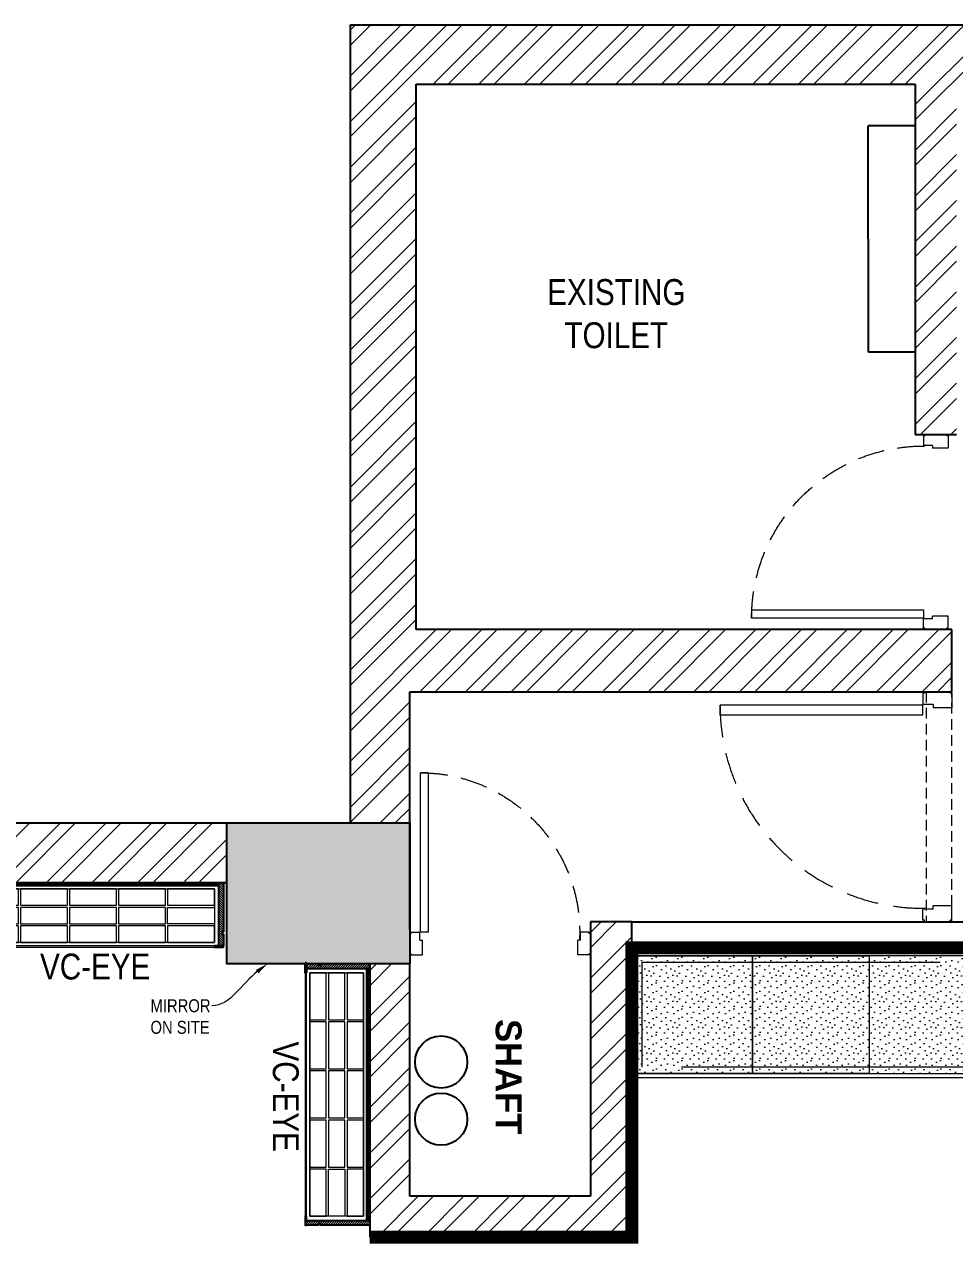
# Model space of a CAD drawing. Header units: feet. Extents: x 9612924 to 9629632, y -7132871 to -7123531.
# Drawn here: x 9622600 to 9626194, y -7128316 to -7123531 of the extents above; entities that cross this region are included whole.
import ezdxf
from ezdxf import colors
from ezdxf.entities.mleader import LeaderData, LeaderLine
from ezdxf.math import Vec2, Vec3

# ---------------------------------------------------------------- set-up
doc = ezdxf.new("R2010")
doc.units = ezdxf.units.FT
doc.header["$LTSCALE"] = 33
doc.header["$MEASUREMENT"] = 0
for name, pattern in [('a_p6_plan_L18$0$HIDDEN', [0.375, 0.25, -0.125]), ('ACAD_ISO03W100', [30, 12, -18]), ('HIDDEN2', [4.7625, 3.175, -1.5875])]:
    doc.linetypes.add(name, pattern=pattern)
doc.layers.add('A-WALL', color=1, linetype='Continuous')
doc.layers.add('column', color=10, linetype='Continuous')
for name, color, linetype, lineweight in [('A-WALL HATCH', 251, 'Continuous', 0), ('column hatch', 5, 'Continuous', 0), ('Door', 2, 'Continuous', 13), ('LENS-CURTAIN', 5, 'a_p6_plan_L18$0$HIDDEN', 9), ('LENS-DOOR', 34, 'Continuous', 20), ('LENS-HATCH', 251, 'Continuous', 5), ('LENS-PARTITION', 21, 'Continuous', 25), ('LENS-TEXT', 31, 'Continuous', 5), ('LENS_DIMENSION', 193, 'Continuous', 0), ('LENS_TEXT', 31, 'Continuous', 5), ('LK-FF&E FLOOR', 1, 'Continuous', 9), ('LK-FF&E WALL', 1, 'Continuous', 9), ('LN-ELEVATION-1', 81, 'Continuous', 25), ('LN-ELEVATION-2', 103, 'Continuous', 20), ('LN-ELEVATION-3', 125, 'Continuous', 18), ('LN-ELEVATION-5', 167, 'Continuous', 5), ('LN-HATCH', 251, 'Continuous', 0), ('PLANO-TXT', 252, 'Continuous', 5)]:
    doc.layers.add(name, color=color, linetype=linetype, lineweight=lineweight)
doc.layers.add('LK-MIRROR', color=133, linetype='Continuous', lineweight=13, true_color=0x44c9e4)
doc.styles.add('LK TXT', font='Gill Sans MT Condensed Regular.ttf', dxfattribs={"height": 100})
doc.styles.get("Standard").update_dxf_attribs({"font": 'Gill Sans MT Condensed Regular.ttf'})
pattern_1 = [(45, (7858558.917, 3503823.203), (-4.4901280605, 4.4901280605), [])]

# ---------------------------------------------------------------- blocks, each defined once
blk = doc.blocks.new('*U46')
at = {"layer": 'LENS-DOOR'}
for p, q in [((548121.3, 1779239), (548121.3, 1778574)), ((548121.3, 1779239), (548152.8, 1779239)), ((548152.8, 1778574), (548152.8, 1779239)), ((547443.3, 1778568.8), (547448.5, 1778568.8)), ((547443.3, 1778483.9), (547443.3, 1778568.8)), ((547448.5, 1778574), (547485.2, 1778574)), ((547448.5, 1778568.8), (547448.5, 1778574)), ((547485.2, 1778540), (547485.2, 1778574)), ((547485.2, 1778540), (547495.6, 1778540)), ((547495.6, 1778478.7), (547495.6, 1778540)), ((548121.3, 1778574), (548152.8, 1778574)), ((548144.9, 1778478.7), (548144.9, 1778540)), ((548155.4, 1778540), (548144.9, 1778540)), ((548192, 1778574), (548155.4, 1778574)), ((548155.4, 1778540), (548155.4, 1778574)), ((548192, 1778568.8), (548192, 1778574)), ((548197.3, 1778568.8), (548192, 1778568.8)), ((548197.3, 1778483.9), (548197.3, 1778568.8)), ((547443.3, 1778483.9), (547448.5, 1778483.9)), ((547448.5, 1778478.7), (547448.5, 1778483.9)), ((547448.5, 1778478.7), (547495.6, 1778478.7)), ((548192, 1778478.7), (548144.9, 1778478.7)), ((548192, 1778478.7), (548192, 1778483.9)), ((548197.3, 1778483.9), (548192, 1778483.9))]:
    blk.add_line(p, q, dxfattribs=at)
at = {"layer": 'LENS-DOOR', "color": 7, "linetype": 'HIDDEN2'}
blk.add_ellipse((548152.8, 1778574), major_axis=(-665, 0), ratio=1, start_param=-1.570791, end_param=0.051209, dxfattribs=at)
blk = doc.blocks.new('*U47')
at = {"layer": 'LENS-DOOR'}
for p, q in [((548127, 1779186.1), (548127, 1778570.5)), ((548127, 1779186.1), (548156.1, 1779186.1)), ((548156.1, 1778570.5), (548156.1, 1779186.1)), ((547499.3, 1778565.7), (547504.1, 1778565.7)), ((547499.3, 1778487.1), (547499.3, 1778565.7)), ((547504.1, 1778570.5), (547538, 1778570.5)), ((547504.1, 1778565.7), (547504.1, 1778570.5)), ((547538, 1778539), (547538, 1778570.5)), ((547538, 1778539), (547547.7, 1778539)), ((547547.7, 1778482.2), (547547.7, 1778539)), ((548127, 1778570.5), (548156.1, 1778570.5)), ((548148.8, 1778482.2), (548148.8, 1778539)), ((548158.5, 1778539), (548148.8, 1778539)), ((548192.4, 1778570.5), (548158.5, 1778570.5)), ((548158.5, 1778539), (548158.5, 1778570.5)), ((548192.4, 1778565.7), (548192.4, 1778570.5)), ((548197.3, 1778565.7), (548192.4, 1778565.7)), ((548197.3, 1778487.1), (548197.3, 1778565.7)), ((547499.3, 1778487.1), (547504.1, 1778487.1)), ((547504.1, 1778482.2), (547504.1, 1778487.1)), ((547504.1, 1778482.2), (547547.7, 1778482.2)), ((548192.4, 1778482.2), (548148.8, 1778482.2)), ((548192.4, 1778482.2), (548192.4, 1778487.1)), ((548197.3, 1778487.1), (548192.4, 1778487.1))]:
    blk.add_line(p, q, dxfattribs=at)
at = {"layer": 'LENS-DOOR', "color": 7, "linetype": 'HIDDEN2'}
blk.add_ellipse((548156.1, 1778570.5), major_axis=(-615.6, 0), ratio=1, start_param=-1.570791, end_param=0.051209, dxfattribs=at)
blk = doc.blocks.new('A$C48d32854')
at = {"layer": 'A-WALL HATCH'}
h = blk.add_hatch(dxfattribs=at)
h.set_pattern_fill('ANSI32', color=256, scale=333)
h.set_pattern_definition([(45, (-4384936.05, 5465014.21), (-88.2999593, 88.2999593), []), (45, (-4384877.19, 5465014.21), (-88.2999593, 88.2999593), [])])
h.paths.add_polyline_path([(-6251, 6026), (-6251, 6256), (-11913, 6256), (-11913, 6026)])
h.paths.add_polyline_path([(-10631.5, 330), (-7167.5, 330), (-7167.5, 240), (-5866.5, 240), (-5866.5, 470), (-7167.5, 470), (-7167.5, 560), (-10631.5, 560), (-12632.5, 560), (-12632.5, 330)])
h.paths.add_polyline_path([(-12876, 5581), (-12864, 5581), (-12727.7, 5581), (-12727.7, 5711), (-12999.7, 5711), (-12999.7, 5581)])
h.paths.add_polyline_path([(-231, 4215), (-230, 3251), (-230, 230), (-4009.5, 230), (-4009.5, 460), (-5406.5, 460), (-5406.5, 230), (-4239.5, 230), (-4239.5, 0), (0, 0), (0, 4215)])
h.paths.add_polyline_path([(-2484, 9152), (-227, 9152), (-227, 4555), (0, 4555), (0, 9340), (-5773, 9340), (-5773, 6256), (-5543, 6256), (-5543, 6763), (-3607, 6763), (-3447, 6763), (-3447, 7003), (-3607, 7003), (-5519, 7003), (-5519, 9110), (-3589, 9110), (-3589, 7757), (-3429, 7757), (-3429, 9107), (-2484, 9107)])
h.paths.add_polyline_path([(-4685, 4656), (-4685, 5874), (-4845, 5874), (-4845, 4814), (-5543, 4814), (-5543, 5712), (-5698, 5712), (-5698, 4656)], flags=17)
at = {"layer": 'column hatch'}
h = blk.add_hatch(color=251, dxfattribs=at)
h.dxf.hatch_style = 1
h.paths.add_polyline_path([(-5698, 5712), (-5543, 5712), (-5543, 6256), (-6251, 6256), (-6251, 5712)])
h.paths.add_polyline_path([(-5406.5, 240), (-5406.5, 460), (-5406.5, 580), (-5866.5, 580), (-5866.5, 470), (-5866.5, 240)])
h.paths.add_polyline_path([(-231, 4215), (0, 4215), (0, 4555), (-227, 4555), (-669, 4555), (-669, 4215)])
h.paths.add_polyline_path([(-12632.5, 330), (-12632.5, 560), (-12632.5, 786), (-12752.5, 786), (-12852.5, 786), (-12999.7, 786), (-12999.7, 666.2), (-12999.7, 666.2), (-12999.7, 436), (-12999.7, 330)])
h.paths.add_polyline_path([(-12999.7, 6256), (-12999.7, 5711), (-11913, 5711), (-11913, 6026), (-11913, 6256)])
at = {"layer": 'A-WALL'}
for p, q in [((-5773, 6256), (-5773, 9340)), ((-5773, 9340), (0, 9340)), ((-5519, 7003), (-5519, 9110)), ((-5519, 9110), (-3589, 9110)), ((-3589, 9110), (-3589, 7757)), ((-3589, 8950), (-3770.5, 8950)), ((-3769, 8075), (-3770.5, 8950)), ((-3589, 8075), (-3769, 8075)), ((-3589, 7757), (-3429, 7757)), ((-3447, 7003), (-5519, 7003)), ((-3447, 6763), (-3447, 7003)), ((-5543, 5934), (-5543, 6763)), ((-5543, 6763), (-3447, 6763)), ((-11913, 6256), (-6251, 6256)), ((-11913, 6026), (-6251, 6026)), ((-4685, 5874), (-4845, 5874)), ((-4845, 5874), (-4845, 4814)), ((-4685, 4656), (-4685, 5874)), ((-5698, 5712), (-5698, 4656)), ((-5543, 4814), (-5543, 5712)), ((-4845, 4814), (-5543, 4814)), ((-5698, 4656), (-4685, 4656))]:
    blk.add_line(p, q, dxfattribs=at)
for centre in [(-5422, 5332.5), (-5422, 5111.6)]:
    blk.add_circle(centre, 101, dxfattribs=at)
at = {"layer": 'column'}
blk.add_line((-5543, 5844), (-5543, 5934), dxfattribs=at)
blk.add_lwpolyline([(-6251, 6256), (-5543, 6256), (-5543, 5712), (-5698, 5712), (-6251, 5712)], close=True, dxfattribs=at)
at = {"layer": 'Door', "xscale": -1, "rotation": 90}
blk.add_blockref('*U46', (1775017.4, 555200.3), dxfattribs=at)
at = {"layer": 'Door', "xscale": -1}
blk.add_blockref('*U47', (542654.3, -1772736.2), dxfattribs=at)
at = {"layer": 'A-WALL', "insert": (-5110.5, 5052.8), "char_height": 100, "width": 2918.731, "attachment_point": 3, "rotation": 270.0937}
blk.add_mtext('{\\fCentury Gothic|b1|i0|c0|p34;SHAFT}', dxfattribs=at)
at = {"layer": 'LENS_TEXT', "linetype": 'Continuous', "ltscale": 3, "insert": (-4744.7, 8223.2, -23744), "char_height": 100, "width": 324.474, "attachment_point": 5, "style": 'LK TXT'}
blk.add_mtext('{\\C7;EXISTING TOILET}', dxfattribs=at)
blk = doc.blocks.new('VC HD 1010')
at = {"layer": 'LN-HATCH', "ltscale": 0.5}
h = blk.add_hatch(dxfattribs=at)
h.set_pattern_fill('ANSI31', color=256, scale=2)
h.set_pattern_definition([(45, (3761554.586, 1795022.936), (-4.490128061, 4.490128061), [])])
h.paths.add_polyline_path([(-505.2, 24), (-505.2, -166), (-499.2, -166), (-499.2, -176), (-505.2, -176), (-505.2, -220), (-487.2, -220), (-487.2, 24)])
h = blk.add_hatch(dxfattribs=at)
h.set_pattern_fill('ANSI31', color=256, scale=2)
h.set_pattern_definition(pattern_1)
h.paths.add_polyline_path([(504.8, 24), (504.8, -166), (498.8, -166), (498.8, -176), (504.8, -176), (504.8, -220), (486.8, -220), (486.8, 24)])
h = blk.add_hatch(dxfattribs=at)
h.set_pattern_fill('ANSI31', color=256, scale=2)
h.set_pattern_definition([(45, (7858741.917, 3503823.203), (-4.4901280605, 4.4901280605), [])])
h.paths.add_polyline_path([(-470.2, -220), (-470.2, -226), (-505.2, -226), (-505.2, -220)])
h = blk.add_hatch(dxfattribs=at)
h.set_pattern_fill('ANSI31', color=256, scale=2)
h.set_pattern_definition(pattern_1)
h.paths.add_polyline_path([(476.8, -220), (476.8, -226), (511.8, -226), (511.8, -220)])
at = {"layer": 'LN-ELEVATION-1', "ltscale": 0.5}
for points in [[(-505.2, 24), (-505.2, -166), (-499.2, -166), (-499.2, -176), (-505.2, -176), (-505.2, -220), (-487.2, -220), (-487.2, 24)], [(486.8, 12), (-487.2, 12), (-487.2, 18), (486.8, 18)], [(504.8, 24), (504.8, -166), (498.8, -166), (498.8, -176), (504.8, -176), (504.8, -220), (486.8, -220), (486.8, 24)], [(-470.2, -220), (-470.2, -226), (-505.2, -226), (-505.2, -220)], [(469.8, -220), (469.8, -226), (504.8, -226), (504.8, -220)]]:
    blk.add_lwpolyline(points, close=True, dxfattribs=at)
at = {"layer": 'LN-ELEVATION-2', "ltscale": 0.5}
blk.add_lwpolyline([(470.2, 0), (-470.2, 0), (-470.2, -208), (470.2, -208)], close=True, dxfattribs=at)
at = {"layer": 'LN-ELEVATION-3', "ltscale": 0.5}
for p, q in [((-487.2, 24), (486.8, 24)), ((-470.2, -220), (469.8, -220)), ((469.8, -226), (-470.2, -226))]:
    blk.add_line(p, q, dxfattribs=at)
for points in [[(-470.2, 0), (-288.5, 0), (-288.5, -64), (-470.2, -64)], [(-280.5, 0), (-98.8, 0), (-98.8, -64), (-280.5, -64)], [(-90.8, 0), (90.8, 0), (90.8, -64), (-90.8, -64)], [(98.8, 0), (280.5, 0), (280.5, -64), (98.8, -64)], [(288.5, 0), (470.2, 0), (470.2, -64), (288.5, -64)], [(-470.2, -136), (-288.5, -136), (-288.5, -72), (-470.2, -72)], [(-280.5, -72), (-98.8, -72), (-98.8, -136), (-280.5, -136)], [(-90.8, -72), (90.8, -72), (90.8, -136), (-90.8, -136)], [(98.8, -72), (280.5, -72), (280.5, -136), (98.8, -136)], [(288.5, -72), (470.2, -72), (470.2, -136), (288.5, -136)], [(-470.2, -144), (-288.5, -144), (-288.5, -208), (-470.2, -208)], [(-280.5, -144), (-98.8, -144), (-98.8, -208), (-280.5, -208)], [(-90.8, -144), (90.8, -144), (90.8, -208), (-90.8, -208)], [(98.8, -144), (280.5, -144), (280.5, -208), (98.8, -208)], [(288.5, -144), (470.2, -144), (470.2, -208), (288.5, -208)]]:
    blk.add_lwpolyline(points, close=True, dxfattribs=at)
blk = doc.blocks.new('3 seater Bench 1385')
at = {"layer": 'LENS-HATCH', "lineweight": 0}
h = blk.add_hatch(dxfattribs=at)
h.set_pattern_fill('STIP1', color=177, scale=100, angle=270, pattern_type=2)
h.set_pattern_definition([(270, (6617025.25, -170439.11), (100, -2e-13), [0, -100]), (270, (6617009.25, -170451.11), (100, -2e-13), [0, -100]), (270, (6616985.25, -170446.11), (100, -2e-13), [0, -100]), (270, (6616962.25, -170481.11), (100, -2e-13), [0, -100]), (270, (6616998.25, -170478.11), (100, -2e-13), [0, -100]), (270, (6617022.25, -170505.11), (100, -2e-13), [0, -100]), (270, (6617029.25, -170470.11), (100, -2e-13), [0, -100]), (270, (6616988.25, -170512.11), (100, -2e-13), [0, -100]), (270, (6616956.25, -170507.11), (100, -2e-13), [0, -100]), (270, (6616941.25, -170433.11), (100, -2e-13), [0, -100]), (270, (6616961.25, -170451.11), (100, -2e-13), [0, -100]), (270, (6616942.25, -170465.11), (100, -2e-13), [0, -100]), (270, (6617006.25, -170526.11), (100, -2e-13), [0, -100]), (270, (6616981.25, -170494.11), (100, -2e-13), [0, -100]), (270, (6617014.25, -170486.11), (100, -2e-13), [0, -100]), (270, (6617005.25, -170503.11), (100, -2e-13), [0, -100]), (270, (6616978.25, -170467.11), (100, -2e-13), [0, -100]), (270, (6617032.25, -170495.11), (100, -2e-13), [0, -100]), (270, (6616973.25, -170526.11), (100, -2e-13), [0, -100]), (270, (6616943.25, -170523.11), (100, -2e-13), [0, -100])])
h.paths.add_polyline_path([(677.5, 227.5), (225.8, 227.5), (225.8, -227.5), (677.5, -227.5)])
h.paths.add_polyline_path([(-225.8, 227.5), (225.8, 227.5), (225.8, -227.5), (-225.8, -227.5)])
h.paths.add_polyline_path([(-677.5, 227.5), (-225.8, 227.5), (-225.8, -227.5), (-677.5, -227.5)])
at = {"layer": 'LN-ELEVATION-2', "ltscale": 0.5}
for points in [[(-677.5, 227.5), (-225.8, 227.5), (-225.8, -227.5), (-677.5, -227.5)], [(-225.8, 227.5), (225.8, 227.5), (225.8, -227.5), (-225.8, -227.5)], [(677.5, 227.5), (225.8, 227.5), (225.8, -227.5), (677.5, -227.5)]]:
    blk.add_lwpolyline(points, close=True, dxfattribs=at)
at = {"layer": 'LN-ELEVATION-5', "ltscale": 0.5}
blk.add_lwpolyline([(682.5, 242.5), (-682.5, 242.5, 0.414214), (-692.5, 232.5), (-692.5, -232.5, 0.414214), (-682.5, -242.5), (682.5, -242.5, 0.414214), (692.5, -232.5), (692.5, 232.5, 0.414214)], format="xyb", close=True, dxfattribs=at)
blk.add_lwpolyline([(677.5, 227.5), (-677.5, 227.5), (-677.5, -227.5), (677.5, -227.5)], close=True, dxfattribs=at)
at = {"layer": 'LN-ELEVATION-5', "linetype": 'HIDDEN2', "ltscale": 11}
blk.add_lwpolyline([(-652.5, 202.5), (652.5, 202.5), (652.5, -202.5), (-652.5, -202.5)], close=True, dxfattribs=at)
blk = doc.blocks.new('*U40')
at = {"layer": 'LENS-DOOR'}
for p, q in [((548121.7, 1779235.3), (548121.7, 1778573.8)), ((548121.7, 1779235.3), (548153, 1779235.3)), ((548153, 1778573.8), (548153, 1779235.3)), ((547447.3, 1778568.6), (547452.5, 1778568.6)), ((547447.3, 1778484.1), (547447.3, 1778568.6)), ((547452.5, 1778573.8), (547488.9, 1778573.8)), ((547452.5, 1778568.6), (547452.5, 1778573.8)), ((547488.9, 1778539.9), (547488.9, 1778573.8)), ((548121.7, 1778573.8), (548153, 1778573.8)), ((548192.1, 1778573.8), (548155.6, 1778573.8)), ((548155.6, 1778539.9), (548155.6, 1778573.8)), ((548192.1, 1778568.6), (548192.1, 1778573.8)), ((548197.3, 1778568.6), (548192.1, 1778568.6)), ((548197.3, 1778484.1), (548197.3, 1778568.6)), ((547488.9, 1778539.9), (547499.3, 1778539.9)), ((547499.3, 1778478.9), (547499.3, 1778539.9)), ((548145.2, 1778478.9), (548145.2, 1778539.9)), ((548155.6, 1778539.9), (548145.2, 1778539.9)), ((547447.3, 1778484.1), (547452.5, 1778484.1)), ((547452.5, 1778478.9), (547452.5, 1778484.1)), ((547452.5, 1778478.9), (547499.3, 1778478.9)), ((548192.1, 1778478.9), (548145.2, 1778478.9)), ((548192.1, 1778478.9), (548192.1, 1778484.1)), ((548197.3, 1778484.1), (548192.1, 1778484.1))]:
    blk.add_line(p, q, dxfattribs=at)
at = {"layer": 'LENS-DOOR', "color": 7, "linetype": 'HIDDEN2'}
blk.add_ellipse((548153, 1778573.8), major_axis=(-661.5, 0), ratio=1, start_param=-1.570791, end_param=0.051209, dxfattribs=at)

msp = doc.modelspace()

# ---------------------------------------------------------------- linework, layer by layer
at = {"layer": 'LENS-CURTAIN', "ltscale": 5}
msp.add_lwpolyline([(9626185.1, -7126108), (9626085.1, -7126108), (9626085.1, -7126997), (9626185.1, -7126997)], close=True, dxfattribs=at)
at = {"layer": 'LENS-PARTITION'}
msp.add_lwpolyline([(9624947.1, -7127097), (9624947.1, -7126997), (9627052.1, -7126997), (9627052.1, -7127097)], close=True, dxfattribs=at)
at = {"layer": 'LK-MIRROR', "linetype": 'ACAD_ISO03W100', "ltscale": 0.05, "const_width": 50}
msp.add_lwpolyline([(9623934.1, -7128215), (9624947.1, -7128215), (9624947.1, -7127097), (9627052.1, -7127097)], dxfattribs=at)

# ---------------------------------------------------------------- block references
at = {"layer": 'Door', "xscale": 1.185333333336277, "yscale": 1.185333333336277, "zscale": 1.185333333336277, "rotation": 90}
msp.add_blockref('*U40', (11734275.4, -7775904.4), dxfattribs=at)
at = {"layer": 'LENS_DIMENSION'}
msp.add_blockref('A$C48d32854', (9629632.1, -7132871), dxfattribs=at)
at = {"layer": 'LK-FF&E FLOOR'}
msp.add_blockref('3 seater Bench 1385', (9625639.6, -7127355.7), dxfattribs=at)
at = {"layer": 'LK-FF&E WALL', "xscale": -1}
msp.add_blockref('VC HD 1010', (9622863.9, -7126869), dxfattribs=at)
at = {"layer": 'LK-FF&E WALL', "xscale": -1, "rotation": 270}
msp.add_blockref('VC HD 1010', (9623910.1, -7127663.8), dxfattribs=at)

# ---------------------------------------------------------------- texts
at = {"layer": 'PLANO-TXT', "linetype": 'Continuous', "ltscale": 3, "insert": (9622872.4, -7127170.4, -23744), "char_height": 100, "width": 149.547, "attachment_point": 5, "style": 'LK TXT'}
msp.add_mtext('VC-EYE', dxfattribs=at)
at = {"layer": 'PLANO-TXT', "linetype": 'Continuous', "ltscale": 3, "insert": (9623608.7, -7127672.3, -23744), "char_height": 100, "width": 149.547, "attachment_point": 5, "rotation": 270, "style": 'LK TXT'}
msp.add_mtext('VC-EYE', dxfattribs=at)

# ---------------------------------------------------------------- leaders
at = {"layer": 'LENS-TEXT', "color": 7}
ml = msp.add_multileader_mtext('Standard', dxfattribs=at)
ml.set_content('\\pxqj,t3;{\\C0;MIRROR ON SITE}', color=1)
ml.set_leader_properties(color=256, linetype='ByLayer', lineweight=-1)
ml.build(insert=Vec2(0, 0))
ml.multileader.update_dxf_attribs({"leader_type": 2, "dogleg_length": 0.36, "arrow_head_size": 50})
ctx = ml.context
ctx.base_point, ctx.char_height, ctx.arrow_head_size, ctx.landing_gap_size, ctx.plane_origin = Vec3(9623156.9, -7127321.5, -23744), 50, 50, 0.09, Vec3(9623996, -7126858.9, -23744)
ctx.text_align_type = 2
notes = []
notes.append((ctx, [(0, (1, 1, 0), (9623324, -7127321.5, -23744), (-1, 0), 0.36, [(0, [(9623538.7, -7127159, -23744)], 0, [])])]))
ctx.mtext.insert, ctx.mtext.width, ctx.mtext.alignment, ctx.mtext.flow_direction = Vec3(9623323.5, -7127296.1, -23744), 237.261, 3, 5
for ctx, leaders in notes:
    for number, flags, end, landing, length, lines in leaders:
        leader = LeaderData()
        leader.index, (leader.has_last_leader_line, leader.has_dogleg_vector, leader.attachment_direction) = number, flags
        leader.last_leader_point, leader.dogleg_vector, leader.dogleg_length = Vec3(end), Vec3(landing), length
        for number, points, colour, breaks in lines:
            line = LeaderLine()
            line.index, line.vertices, line.color, line.breaks = number, Vec3.list(points), colors.encode_raw_color(colour), breaks
            leader.lines.append(line)
        ctx.leaders.append(leader)

doc.saveas('drawing.dxf')
